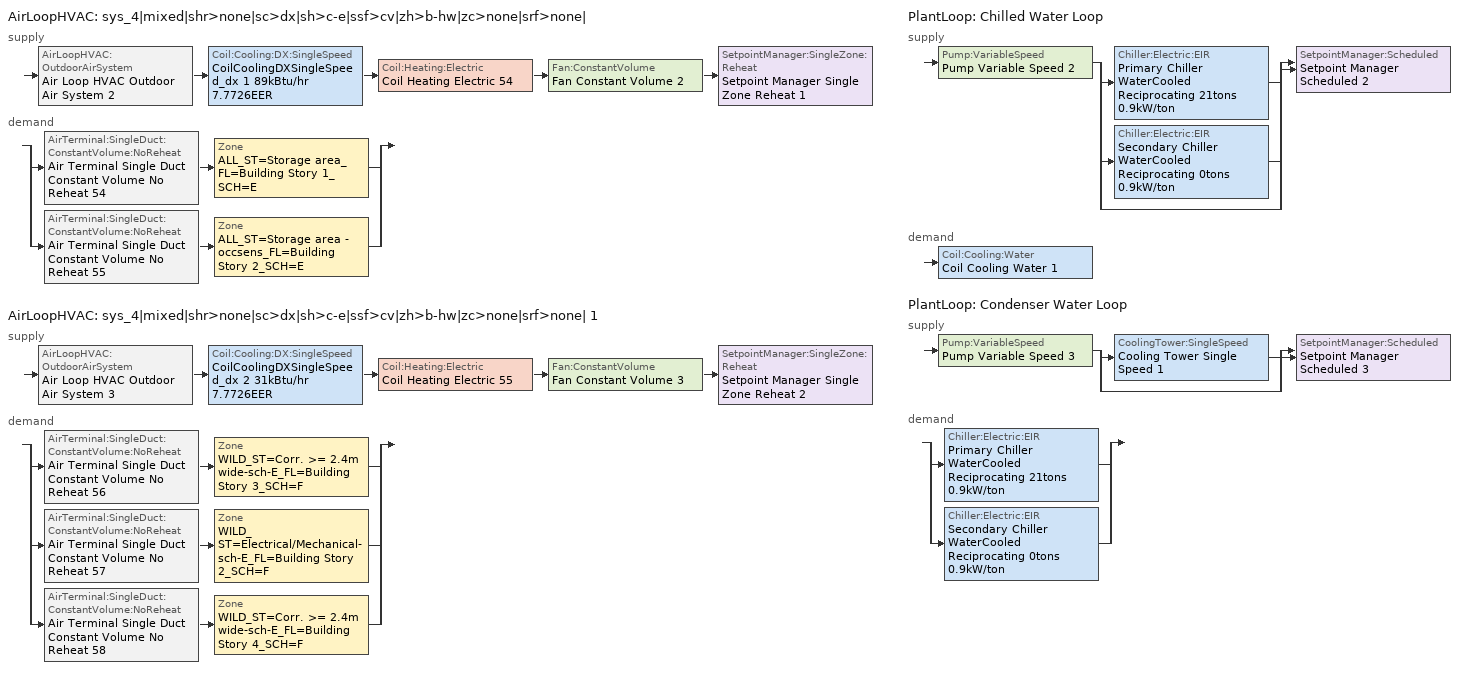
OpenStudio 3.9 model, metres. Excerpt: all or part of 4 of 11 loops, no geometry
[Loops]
AirLoopHVAC 'sys_4|mixed|shr>none|sc>dx|sh>c-e|ssf>cv|zh>b-hw|zc>none|srf>none|'
 supply: AirLoopHVAC:OutdoorAirSystem 'Air Loop HVAC Outdoor Air System 2' > Coil:Cooling:DX:SingleSpeed 'CoilCoolingDXSingleSpeed_dx 1 89kBtu/hr 7.7726EER' > Coil:Heating:Electric 'Coil Heating Electric 54' > Fan:ConstantVolume 'Fan Constant Volume 2' > SetpointManager:SingleZone:Reheat 'Setpoint Manager Single Zone Reheat 1'
 demand: split
  | AirTerminal:SingleDuct:ConstantVolume:NoReheat 'Air Terminal Single Duct Constant Volume No Reheat 54' > Zone 'ALL_ST=Storage area_FL=Building Story 1_SCH=E'
  | AirTerminal:SingleDuct:ConstantVolume:NoReheat 'Air Terminal Single Duct Constant Volume No Reheat 55' > Zone 'ALL_ST=Storage area - occsens_FL=Building Story 2_SCH=E'
AirLoopHVAC 'sys_4|mixed|shr>none|sc>dx|sh>c-e|ssf>cv|zh>b-hw|zc>none|srf>none| 1'
 supply: AirLoopHVAC:OutdoorAirSystem 'Air Loop HVAC Outdoor Air System 3' > Coil:Cooling:DX:SingleSpeed 'CoilCoolingDXSingleSpeed_dx 2 31kBtu/hr 7.7726EER' > Coil:Heating:Electric 'Coil Heating Electric 55' > Fan:ConstantVolume 'Fan Constant Volume 3' > SetpointManager:SingleZone:Reheat 'Setpoint Manager Single Zone Reheat 2'
 demand: split
  | AirTerminal:SingleDuct:ConstantVolume:NoReheat 'Air Terminal Single Duct Constant Volume No Reheat 56' > Zone 'WILD_ST=Corr. >= 2.4m wide-sch-E_FL=Building Story 3_SCH=F'
  | AirTerminal:SingleDuct:ConstantVolume:NoReheat 'Air Terminal Single Duct Constant Volume No Reheat 57' > Zone 'WILD_ST=Electrical/Mechanical-sch-E_FL=Building Story 2_SCH=F'
  | AirTerminal:SingleDuct:ConstantVolume:NoReheat 'Air Terminal Single Duct Constant Volume No Reheat 58' > Zone 'WILD_ST=Corr. >= 2.4m wide-sch-E_FL=Building Story 4_SCH=F'
PlantLoop 'Chilled Water Loop'
 supply: Pump:VariableSpeed 'Pump Variable Speed 2' > split
  | Chiller:Electric:EIR 'Primary Chiller WaterCooled Reciprocating 21tons 0.9kW/ton'
  | Chiller:Electric:EIR 'Secondary Chiller WaterCooled Reciprocating 0tons 0.9kW/ton'
  | bypass
  join > SetpointManager:Scheduled 'Setpoint Manager Scheduled 2'
 demand: Coil:Cooling:Water 'Coil Cooling Water 1'
PlantLoop 'Condenser Water Loop'
 supply: Pump:VariableSpeed 'Pump Variable Speed 3' > split
  | CoolingTower:SingleSpeed 'Cooling Tower Single Speed 1'
  | bypass
  join > SetpointManager:Scheduled 'Setpoint Manager Scheduled 3'
 demand: split
  | Chiller:Electric:EIR 'Primary Chiller WaterCooled Reciprocating 21tons 0.9kW/ton'
  | Chiller:Electric:EIR 'Secondary Chiller WaterCooled Reciprocating 0tons 0.9kW/ton'
[Sizing:Zone] Zone Cooling Design Supply Air Temperature Input Method=TemperatureDifference; Zone Cooling Design Supply Air Temperature {C}=14; Zone Cooling Design Supply Air Temperature Difference {deltaC}=11; Zone Heating Design Supply Air Temperature Input Method=TemperatureDifference; Zone Heating Design Supply Air Temperature {C}=40; Zone Heating Design Supply Air Temperature Difference {deltaC}=21; Zone Cooling Design Supply Air Humidity Ratio {kg-H2O/kg-air}=0.0085; Zone Heating Design Supply Air Humidity Ratio {kg-H2O/kg-air}=0.008; Zone Heating Sizing Factor=1.3; Zone Cooling Sizing Factor=1.1; Cooling Design Air Flow Method=DesignDay; Heating Design Air Flow Method=DesignDay; Account for Dedicated Outdoor Air System=No; Dedicated Outdoor Air System Control Strategy=NeutralSupplyAir; Dedicated Outdoor Air Low Setpoint Temperature for Design {C}=autosize; Dedicated Outdoor Air High Setpoint Temperature for Design {C}=autosize; Zone Load Sizing Method=Sensible Load Only No Latent Load; Zone Latent Cooling Design Supply Air Humidity Ratio Input Method=HumidityRatioDifference; Zone Cooling Design Supply Air Humidity Ratio Difference {kgWater/kgDryAir}=0.005; Zone Latent Heating Design Supply Air Humidity Ratio Input Method=HumidityRatioDifference; Zone Humidification Design Supply Air Humidity Ratio Difference {kgWater/kgDryAir}=0.005; Sizing Option=Coincident
ALL_ST=Storage area_FL=Building Story 1_SCH=E; ALL_ST=Storage area - occsens_FL=Building Story 2_SCH=E; WILD_ST=Corr. >= 2.4m wide-sch-E_FL=Building Story 3_SCH=F; WILD_ST=Electrical/Mechanical-sch-E_FL=Building Story 2_SCH=F; WILD_ST=Corr. >= 2.4m wide-sch-E_FL=Building Story 4_SCH=F
[Zone equipment]
ALL_ST=Storage area_FL=Building Story 1_SCH=E: Zone HVAC Baseboard Convective Water 54, Sys_4_zone_exhaust_fan, Air Terminal Single Duct Constant Volume No Reheat 54
ALL_ST=Storage area - occsens_FL=Building Story 2_SCH=E: Zone HVAC Baseboard Convective Water 55, Sys_4_zone_exhaust_fan 1, Air Terminal Single Duct Constant Volume No Reheat 55
WILD_ST=Corr. >= 2.4m wide-sch-E_FL=Building Story 3_SCH=F: Zone HVAC Baseboard Convective Water 56, Sys_4_zone_exhaust_fan 2, Air Terminal Single Duct Constant Volume No Reheat 56
WILD_ST=Electrical/Mechanical-sch-E_FL=Building Story 2_SCH=F: Zone HVAC Baseboard Convective Water 57, Sys_4_zone_exhaust_fan 3, Air Terminal Single Duct Constant Volume No Reheat 57
WILD_ST=Corr. >= 2.4m wide-sch-E_FL=Building Story 4_SCH=F: Zone HVAC Baseboard Convective Water 58, Sys_4_zone_exhaust_fan 4, Air Terminal Single Duct Constant Volume No Reheat 58
[PlantLoop] Glycol Concentration=0; Plant Loop Volume {m3}=Autocalculate; Load Distribution Scheme=Optimal
Chilled Water Loop; Condenser Water Loop
[Sizing:Plant] Loop Design Temperature Difference {deltaC}=6; Sizing Option=NonCoincident; Zone Timesteps in Averaging Window=1; Coincident Sizing Factor Mode=None
Name | Loop Type | Design Loop Exit Temperature {C}
Chilled Water Loop | Cooling | 7
Condenser Water Loop | Condenser | 29
[Pump:VariableSpeed] Pump Control Type=Intermittent; Skin Loss Radiative Fraction=0.5; Design Power Sizing Method=PowerPerFlowPerPressure; Design Electric Power per Unit Flow Rate {W/(m3/s)}=348701.1; Design Shaft Power per Unit Flow Rate per Unit Head {W-s/m3-Pa}=1.28205; Design Minimum Flow Rate Fraction=0
Name | Motor Efficiency
Pump Variable Speed 2 | 0.855
Pump Variable Speed 3 | 0.895
[AirLoopHVAC] Design Supply Air Flow Rate {m3/s}=autosize; Design Return Air Flow Fraction of Supply Air Flow=1
Name | Availability Schedule
sys_4|mixed|shr>none|sc>dx|sh>c-e|ssf>cv|zh>b-hw|zc>none|srf>none| | sys_4|mixed|shr>none|sc>dx|sh>c-e|ssf>cv|zh>b-hw|zc>none|srf>none| Occ Sch
sys_4|mixed|shr>none|sc>dx|sh>c-e|ssf>cv|zh>b-hw|zc>none|srf>none| 1 | sys_4|mixed|shr>none|sc>dx|sh>c-e|ssf>cv|zh>b-hw|zc>none|srf>none| 1 Occ Sch
[Sizing:System] Type of Load to Size On=VentilationRequirement; Design Outdoor Air Flow Rate {m3/s}=Autosize; Central Heating Maximum System Air Flow Ratio=1; Preheat Design Temperature {C}=7; Preheat Design Humidity Ratio {kg-H2O/kg-Air}=0.008; Precool Design Temperature {C}=13; Precool Design Humidity Ratio {kg-H2O/kg-Air}=0.008; Central Cooling Design Supply Air Temperature {C}=13; Central Heating Design Supply Air Temperature {C}=43; Sizing Option=NonCoincident; 100% Outdoor Air in Cooling=No; 100% Outdoor Air in Heating=No; Central Cooling Design Supply Air Humidity Ratio {kg-H2O/kg-Air}=0.0085; Central Heating Design Supply Air Humidity Ratio {kg-H2O/kg-Air}=0.008; Cooling Design Air Flow Method=DesignDay; Cooling Design Air Flow Rate {m3/s}=0; Heating Design Air Flow Method=DesignDay; Heating Design Air Flow Rate {m3/s}=0; System Outdoor Air Method=ZoneSum; Zone Maximum Outdoor Air Fraction=1; Cooling Supply Air Flow Rate Per Floor Area {m3/s-m2}=0.00996765; Cooling Fraction of Autosized Cooling Supply Air Flow Rate=1; Cooling Supply Air Flow Rate Per Unit Cooling Capacity {m3/s-W}=3.94755e-05; Heating Supply Air Flow Rate Per Floor Area {m3/s-m2}=0.00996765; Heating Fraction of Autosized Heating Supply Air Flow Rate=1; Heating Fraction of Autosized Cooling Supply Air Flow Rate=1; Heating Supply Air Flow Rate Per Unit Heating Capacity {m3/s-W}=3.15882e-05; Cooling Design Capacity Method=CoolingDesignCapacity; Cooling Design Capacity {W}=autosize; Cooling Design Capacity Per Floor Area {W/m2}=234.7; Fraction of Autosized Cooling Design Capacity=1; Heating Design Capacity Method=HeatingDesignCapacity; Heating Design Capacity {W}=autosize; Heating Design Capacity Per Floor Area {W/m2}=157; Fraction of Autosized Heating Design Capacity=1; Central Cooling Capacity Control Method=OnOff; Occupant Diversity=autosize
sys_4|mixed|shr>none|sc>dx|sh>c-e|ssf>cv|zh>b-hw|zc>none|srf>none|; sys_4|mixed|shr>none|sc>dx|sh>c-e|ssf>cv|zh>b-hw|zc>none|srf>none| 1
[Fan:ConstantVolume] Availability Schedule=Always On Discrete; Fan Total Efficiency=0.39975; Pressure Rise {Pa}=640; Maximum Flow Rate {m3/s}=AutoSize; Motor Efficiency=0.615
Fan Constant Volume 2; Fan Constant Volume 3
[Controller:WaterCoil]
Controller Water Coil 2: Water Coil=Coil Cooling Water 1; Action=Reverse
[Coil:Cooling:DX:SingleSpeed] Availability Schedule=Always On Discrete; Rated Total Cooling Capacity {W}=autosize; Rated Sensible Heat Ratio=autosize; Rated COP {W/W}=2.72491; Rated Air Flow Rate {m3/s}=autosize; Rated Evaporator Fan Power Per Volume Flow Rate 2017 {W/(m3/s)}=773.3; Rated Evaporator Fan Power Per Volume Flow Rate 2023 {W/(m3/s)}=934.4; Total Cooling Capacity Function of Temperature Curve=DXCOOL-NECB2011-REF-CAPFT; Total Cooling Capacity Function of Flow Fraction Curve=DXCOOL-NECB2011-REF-CAPFFLOW; Energy Input Ratio Function of Temperature Curve=DXCOOL-NECB2011-REF-COOLEIRFT; Energy Input Ratio Function of Flow Fraction Curve=DXCOOL-NECB2011-REF-COOLEIRFFLOW; Part Load Fraction Correlation Curve=DXCOOL-NECB2011-REF-COOLPLFFPLR; Minimum Outdoor Dry-Bulb Temperature for Compressor Operation {C}=-25; Nominal Time for Condensate Removal to Begin {s}=0; Ratio of Initial Moisture Evaporation Rate and Steady State Latent Capacity=0; Maximum Cycling Rate {cycles/hr}=0; Latent Capacity Time Constant {s}=0; Condenser Type=AirCooled; Evaporative Condenser Effectiveness=0.9; Evaporative Condenser Air Flow Rate {m3/s}=autosize; Evaporative Condenser Pump Rated Power Consumption {W}=autosize; Crankcase Heater Capacity {W}=0; Maximum Outdoor Dry-Bulb Temperature for Crankcase Heater Operation {C}=10; Basin Heater Capacity {W/K}=0; Basin Heater Setpoint Temperature {C}=2
CoilCoolingDXSingleSpeed_dx 1 89kBtu/hr 7.7726EER; CoilCoolingDXSingleSpeed_dx 2 31kBtu/hr 7.7726EER
[Controller:OutdoorAir] Minimum Outdoor Air Flow Rate {m3/s}=autosize; Maximum Outdoor Air Flow Rate {m3/s}=Autosize; Economizer Control Type=NoEconomizer; Economizer Control Action Type=ModulateFlow; Economizer Maximum Limit Dry-Bulb Temperature {C}=28; Economizer Maximum Limit Enthalpy {J/kg}=64000; Economizer Minimum Limit Dry-Bulb Temperature {C}=-100; Lockout Type=NoLockout; Minimum Limit Type=FixedMinimum; High Humidity Control=No; High Humidity Outdoor Air Flow Ratio=1; Control High Indoor Humidity Based on Outdoor Humidity Ratio=Yes; Heat Recovery Bypass Control Type=BypassWhenWithinEconomizerLimits; Economizer Operation Staging=InterlockedWithMechanicalCooling
Name | Minimum Outdoor Air Schedule | Controller Mechanical Ventilation
Controller Outdoor Air 2 | sys_4|mixed|shr>none|sc>dx|sh>c-e|ssf>cv|zh>b-hw|zc>none|srf>none| Occ Sch | Controller Mechanical Ventilation 2
Controller Outdoor Air 3 | sys_4|mixed|shr>none|sc>dx|sh>c-e|ssf>cv|zh>b-hw|zc>none|srf>none| 1 Occ Sch | Controller Mechanical Ventilation 3
[Controller:MechanicalVentilation] Availability Schedule=Always On Discrete; System Outdoor Air Method=ZoneSum
Controller Mechanical Ventilation 2; Controller Mechanical Ventilation 3
[AirLoopHVAC:OutdoorAirSystem]
Name | Controller
Air Loop HVAC Outdoor Air System 2 | Controller Outdoor Air 2
Air Loop HVAC Outdoor Air System 3 | Controller Outdoor Air 3
[SetpointManager:Scheduled] Control Variable=Temperature
Name | Schedule | Setpoint Node or NodeList
Setpoint Manager Scheduled 2 | CHW Temp | Chilled Water Loop Supply Outlet Node
Setpoint Manager Scheduled 3 | CW Temp | Condenser Water Loop Supply Outlet Node
[Coil:Heating:Electric] Availability Schedule=Always On Discrete
Coil Heating Electric 54; Coil Heating Electric 55
[AirTerminal:SingleDuct:ConstantVolume:NoReheat] Availability Schedule=Always On Discrete; Maximum Air Flow Rate {m3/s}=AutoSize
Air Terminal Single Duct Constant Volume No Reheat 54; Air Terminal Single Duct Constant Volume No Reheat 55; Air Terminal Single Duct Constant Volume No Reheat 56; Air Terminal Single Duct Constant Volume No Reheat 57; Air Terminal Single Duct Constant Volume No Reheat 58
[SetpointManager:SingleZone:Reheat] Minimum Supply Air Temperature {C}=13; Maximum Supply Air Temperature {C}=43
Name | Control Zone | Setpoint Node or NodeList
Setpoint Manager Single Zone Reheat 1 | ALL_ST=Storage area - occsens_FL=Building Story 2_SCH=E | sys_4|mixed|shr>none|sc>dx|sh>c-e|ssf>cv|zh>b-hw|zc>none|srf>none| Supply Outlet Node
Setpoint Manager Single Zone Reheat 2 | WILD_ST=Corr. >= 2.4m wide-sch-E_FL=Building Story 3_SCH=F | sys_4|mixed|shr>none|sc>dx|sh>c-e|ssf>cv|zh>b-hw|zc>none|srf>none| 1 Supply Outlet Node
[Fan:ZoneExhaust] Fan Total Efficiency=0.25; Pressure Rise {Pa}=125; System Availability Manager Coupling Mode=Coupled
Name | Maximum Flow Rate {m3/s}
Sys_4_zone_exhaust_fan | 1.50787
Sys_4_zone_exhaust_fan 1 | 0.0722066
Sys_4_zone_exhaust_fan 2 | 0.0989088
Sys_4_zone_exhaust_fan 3 | 0.0417178
Sys_4_zone_exhaust_fan 4 | 0.10468
[Chiller:Electric:EIR] Reference COP {W/W}=3.8; Reference Chilled Water Flow Rate {m3/s}=Autosize; Cooling Capacity Function of Temperature Curve=WaterCooled_Reciprocating_CAPFT_NECB2011; Electric Input to Cooling Output Ratio Function of Temperature Curve=WaterCooled_Reciprocating_EIRFT_NECB2011; Electric Input to Cooling Output Ratio Function of Part Load Ratio Curve=WaterCooled_Reciprocating_EIRFPLR_NECB2011; Minimum Part Load Ratio=0.25; Minimum Unloading Ratio=0.25; Condenser Type=WaterCooled; Chiller Flow Mode=LeavingSetpointModulated; Design Heat Recovery Water Flow Rate {m3/s}=Autosize; Basin Heater Setpoint Temperature {C}=10; Condenser Heat Recovery Relative Capacity Fraction=1; Condenser Flow Control=ConstantFlow; Condenser Minimum Flow Fraction=0.2; Thermosiphon Minimum Temperature Difference=0
Name | Reference Capacity {W}
Primary Chiller WaterCooled Reciprocating 21tons 0.9kW/ton | 74038.4
Secondary Chiller WaterCooled Reciprocating 0tons 0.9kW/ton | 0.001
[CoolingTower:SingleSpeed]
Cooling Tower Single Speed 1: Design Water Flow Rate {m3/s}=autosize; Design Air Flow Rate {m3/s}=autosize; Fan Power at Design Air Flow Rate {W}=1402.83; U-Factor Times Area Value at Design Air Flow Rate {W/K}=autosize; Air Flow Rate in Free Convection Regime {m3/s}=autosize; U-Factor Times Area Value at Free Convection Air Flow Rate {W/K}=autosize; Performance Input Method=UFactorTimesAreaAndDesignWaterFlowRate; Free Convection Capacity {W}=0; Basin Heater Capacity {W/K}=0; Basin Heater Setpoint Temperature {C}=2; Evaporation Loss Mode=LossFactor; Evaporation Loss Factor {percent/K}=0.2; Drift Loss Percent {percent}=0.008; Blowdown Calculation Mode=ConcentrationRatio; Blowdown Concentration Ratio=3; Capacity Control=FanCycling; Number of Cells=1; Cell Control=MinimalCell; Cell Minimum  Water Flow Rate Fraction=0.33; Cell Maximum Water Flow Rate Fraction=2.5; Sizing Factor=1; Free Convection Air Flow Rate Sizing Factor=0.1; Free Convection U-Factor Times Area Value Sizing Factor=0.1; Heat Rejection Capacity and Nominal Capacity Sizing Ratio=1.25; Free Convection Nominal Capacity Sizing Factor=0.1; Design Inlet Air Dry-Bulb Temperature {C}=35; Design Inlet Air Wet-Bulb Temperature {C}=24; Design Approach Temperature {deltaC}=5; Design Range Temperature {deltaC}=6
[Coil:Cooling:Water]
Coil Cooling Water 1: Availability Schedule=Always On Discrete
[Schedule:Ruleset]
Name | Default Day Schedule | Summer Design Day Schedule | Winter Design Day Schedule
CHW Temp | Schedule Day 4
CW Temp | Schedule Day 5
sys_4|mixed|shr>none|sc>dx|sh>c-e|ssf>cv|zh>b-hw|zc>none|srf>none| Occ Sch | sys_4|mixed|shr>none|sc>dx|sh>c-e|ssf>cv|zh>b-hw|zc>none|srf>none| Occ Sch Default | sys_4|mixed|shr>none|sc>dx|sh>c-e|ssf>cv|zh>b-hw|zc>none|srf>none| Occ Sch Summer Design Day | sys_4|mixed|shr>none|sc>dx|sh>c-e|ssf>cv|zh>b-hw|zc>none|srf>none| Occ Sch Winter Design Day
sys_4|mixed|shr>none|sc>dx|sh>c-e|ssf>cv|zh>b-hw|zc>none|srf>none| 1 Occ Sch | sys_4|mixed|shr>none|sc>dx|sh>c-e|ssf>cv|zh>b-hw|zc>none|srf>none| 1 Occ Sch Default | sys_4|mixed|shr>none|sc>dx|sh>c-e|ssf>cv|zh>b-hw|zc>none|srf>none| 1 Occ Sch Summer Design Day | sys_4|mixed|shr>none|sc>dx|sh>c-e|ssf>cv|zh>b-hw|zc>none|srf>none| 1 Occ Sch Winter Design Day
[Schedule:Day]
Schedule Day 4; wkdCHW Temp 1; satCHW Temp 1; sunCHW Temp 1: 1, 0, 7, 2, 0, 7, 3, 0, 7, 4, 0, 7, 5, 0, 7, 6, 0, 7, 7, 0, 7, 8, 0, 7, 9, 0, 7, 10, 0, 7, 11, 0, 7, 12, 0, 7, 13, 0, 7, 14, 0, 7, 15, 0, 7, 16, 0, 7, 17, 0, 7, 18, 0, 7, 19, 0, 7, 20, 0, 7, 21, 0, 7, 22, 0, 7, 23, 0, 7, 24, 0, 7
Schedule Day 5; wkdCW Temp 1; satCW Temp 1; sunCW Temp 1: 1, 0, 29, 2, 0, 29, 3, 0, 29, 4, 0, 29, 5, 0, 29, 6, 0, 29, 7, 0, 29, 8, 0, 29, 9, 0, 29, 10, 0, 29, 11, 0, 29, 12, 0, 29, 13, 0, 29, 14, 0, 29, 15, 0, 29, 16, 0, 29, 17, 0, 29, 18, 0, 29, 19, 0, 29, 20, 0, 29, 21, 0, 29, 22, 0, 29, 23, 0, 29, 24, 0, 29
sys_4|mixed|shr>none|sc>dx|sh>c-e|ssf>cv|zh>b-hw|zc>none|srf>none| Occ Sch Default: 8, 0, 0, 19, 0, 1, 24, 0, 0
sys_4|mixed|shr>none|sc>dx|sh>c-e|ssf>cv|zh>b-hw|zc>none|srf>none| Occ Sch Winter Design Day; sys_4|mixed|shr>none|sc>dx|sh>c-e|ssf>cv|zh>b-hw|zc>none|srf>none| Occ Sch Summer Design Day; sys_4|mixed|shr>none|sc>dx|sh>c-e|ssf>cv|zh>b-hw|zc>none|srf>none| 1 Occ Sch Default; sys_4|mixed|shr>none|sc>dx|sh>c-e|ssf>cv|zh>b-hw|zc>none|srf>none| 1 Occ Sch Winter Design Day; sys_4|mixed|shr>none|sc>dx|sh>c-e|ssf>cv|zh>b-hw|zc>none|srf>none| 1 Occ Sch Summer Design Day; Schedule Day 18; Schedule Day 19: 24, 0, 1
Schedule Day 16: 9, 0, 0, 13, 0, 1, 24, 0, 0
Schedule Day 17: 24, 0, 0
[Schedule:Rule] Date Specification Type=DateRange; Start Month=1; End Month=12
Name | Schedule Ruleset | Rule Order | Day Schedule | Apply Sunday | Apply Monday | Apply Tuesday | Apply Wednesday | Apply Thursday | Apply Friday | Apply Saturday | Start Day | End Day
wkdCHW Temp rule | CHW Temp | 2 | wkdCHW Temp 1 | No | Yes | Yes | Yes | Yes | Yes | No | 1 | 31
satCHW Temprule | CHW Temp | 1 | satCHW Temp 1 | No | No | No | No | No | No | Yes | 1 | 31
sunCHW Temprule | CHW Temp | 0 | sunCHW Temp 1 | Yes | No | No | No | No | No | No | 1 | 31
wkdCW Temp rule | CW Temp | 2 | wkdCW Temp 1 | No | Yes | Yes | Yes | Yes | Yes | No | 1 | 31
satCW Temprule | CW Temp | 1 | satCW Temp 1 | No | No | No | No | No | No | Yes | 1 | 31
sunCW Temprule | CW Temp | 0 | sunCW Temp 1 | Yes | No | No | No | No | No | No | 1 | 31
Schedule Rule 100 | sys_4|mixed|shr>none|sc>dx|sh>c-e|ssf>cv|zh>b-hw|zc>none|srf>none| Occ Sch | 1 | Schedule Day 16 |  |  |  |  |  |  | Yes | 7 | 30
Schedule Rule 101 | sys_4|mixed|shr>none|sc>dx|sh>c-e|ssf>cv|zh>b-hw|zc>none|srf>none| Occ Sch | 0 | Schedule Day 17 | Yes |  |  |  |  |  |  | 1 | 31
Schedule Rule 102 | sys_4|mixed|shr>none|sc>dx|sh>c-e|ssf>cv|zh>b-hw|zc>none|srf>none| 1 Occ Sch | 1 | Schedule Day 18 |  |  |  |  |  |  | Yes | 7 | 30
Schedule Rule 103 | sys_4|mixed|shr>none|sc>dx|sh>c-e|ssf>cv|zh>b-hw|zc>none|srf>none| 1 Occ Sch | 0 | Schedule Day 19 | Yes |  |  |  |  |  |  | 1 | 31
[Schedule:Constant]
Always On Discrete: Value=1
[Curve:Biquadratic] Minimum Value of y=24
Name | Coefficient1 Constant | Coefficient2 x | Coefficient3 x**2 | Coefficient4 y | Coefficient5 y**2 | Coefficient6 x*y | Minimum Value of x | Maximum Value of x | Maximum Value of y
DXCOOL-NECB2011-REF-CAPFT | 0.867905 | 0.0142459 | 0.00055436 | -0.0075575 | 3.3e-05 | -0.0001918 | 13 | 24 | 46
DXCOOL-NECB2011-REF-COOLEIRFT | 0.114171 | 0.0281822 | -0.0004199 | 0.0214108 | 0.000161028 | -0.000679104 | 13 | 24 | 46
WaterCooled_Reciprocating_CAPFT_NECB2011 | 1.03031 | 0.0334698 | 0.00023639 | -0.00729587 | -2.3166e-05 | -0.000148943 | 5 | 10 | 35
WaterCooled_Reciprocating_EIRFT_NECB2011 | 0.499699 | -0.0130841 | 0.000266425 | 0.0165925 | 0.000185393 | -0.000375646 | 5 | 10 | 35
[Curve:Quadratic]
Name | Coefficient1 Constant | Coefficient2 x | Coefficient3 x**2 | Minimum Value of x | Maximum Value of x
DXCOOL-NECB2011-REF-CAPFFLOW | 0.8 | 0.2 | 0 | 0.5 | 1.5
DXCOOL-NECB2011-REF-COOLEIRFFLOW | 1.1552 | -0.1808 | 0.0256 | 0.5 | 1.5
WaterCooled_Reciprocating_EIRFPLR_NECB2011 | 0.081441 | 0.419271 | 0.499396 | 0 | 1
[Curve:Cubic]
DXCOOL-NECB2011-REF-COOLPLFFPLR: Coefficient1 Constant=0.0277; Coefficient2 x=4.9151; Coefficient3 x**2=-8.184; Coefficient4 x**3=4.2702; Minimum Value of x=0.7; Maximum Value of x=1
